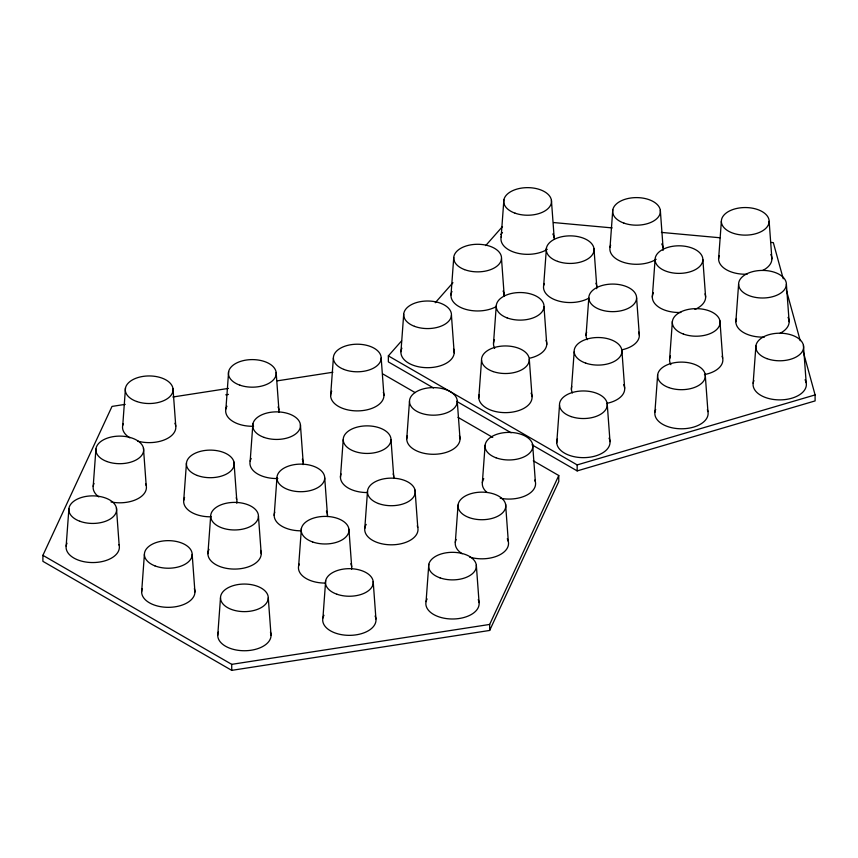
<?xml version="1.0" encoding="UTF-8"?>
<svg xmlns="http://www.w3.org/2000/svg" width="858" height="858" viewBox="0 0 858 858"><rect width="100%" height="100%" fill="white"/><g stroke="black" fill="none" stroke-linecap="round" stroke-linejoin="round"><path stroke-width="1.29" d="M66.141 546.16L68.897 508.751M93.19 486.411L95.935 449.002M122.758 425.236L125.493 387.934M141.645 591.956L144.401 554.44M183.719 500.418L186.465 463.009M207.915 553.689L210.671 516.184M225.901 408.891L228.636 371.589M217.739 635.349L220.495 597.833M250.161 461.154L252.896 423.852M274.185 515.433L276.941 477.917M298.67 565.69L301.405 528.389M330.63 395.517L333.387 358M322.93 617.953L325.665 580.651M340.465 477.166L343.221 439.661M364.779 528.431L367.524 491.023M400.943 351.705L403.7 314.253M406.735 438.91L409.491 401.394M426.072 601.608L428.807 564.296M450.997 294.98L453.753 257.529M455.308 542.438L458.054 505.03M478.785 397.855L481.542 360.274M482.346 482.689L485.102 445.281M501.147 237.14L503.882 199.817M493.511 343.232L496.267 305.78M543.693 285.349L546.428 248.026M556.756 442.867L559.513 405.298M571.417 389.425L574.174 351.844M586.057 335.371L588.813 297.865M610.049 247.104L612.784 209.77M652.327 297.115L655.083 259.599M654.911 412.205L657.657 374.817M669.648 358.73L672.393 321.342M718.607 258.848L721.364 221.343M735.853 321.729L738.609 284.212M753.152 383.301L755.909 345.913M533.29 460.81L558.773 475.525L558.773 481.531L489.661 630.448L231.724 670.355L42.9 561.336L42.9 555.33L112.012 406.413L125.236 404.365M489.661 630.448L489.661 624.442L558.773 475.525M433.526 387.977L388.352 361.894L388.352 355.888L401.619 340.851M435.253 302.745L452.949 282.69M485.692 245.592L502.498 226.544M500.729 234.556L502.498 232.55M388.352 355.888L577.166 464.907L815.1 394.916L803.42 352.327M531.992 444.819L577.166 470.903L815.1 400.911L815.1 394.916M172.855 397.007L228.41 388.406M277.359 380.834L332.915 372.243M225.772 394.819L228.41 394.412M42.9 555.33L231.724 664.349L489.661 624.442M553.539 222.544L612.151 227.906M661.432 232.411L720.044 237.773M770.666 242.396L773.326 242.642L783.236 278.775M456.692 401.351L511.143 432.786M382.689 373.874L415.133 392.599M457.99 417.342L492.739 437.408M786.421 290.39L800.235 340.712M803.442 345.377L806.188 382.7M786.389 284.212A23.895 13.792 0 0 1 750.557 296.16A23.895 13.792 0 0 1 750.557 272.265A23.895 13.792 0 0 1 786.389 284.212L789.145 321.729M769.143 221.343A23.895 13.792 0 0 1 733.3 233.279A23.895 13.792 0 0 1 733.3 209.395A23.895 13.792 0 0 1 769.143 221.343L771.9 258.848M719.937 320.806L722.672 358.129M702.863 259.599A23.895 13.792 0 0 1 667.031 271.546A23.895 13.792 0 0 1 667.031 247.651A23.895 13.792 0 0 1 702.863 259.599L705.619 297.115M705.201 374.27L707.936 411.593M660.328 210.317L663.073 247.705M636.593 297.865A23.895 13.792 0 0 1 600.761 309.802A23.895 13.792 0 0 1 600.761 285.918A23.895 13.792 0 0 1 636.593 297.865L639.349 335.371M621.911 350.761L624.667 388.213M607.25 404.215L610.006 441.656M593.972 248.563L596.718 285.95M551.426 200.354L554.171 237.741M544.004 306.864L546.76 344.444M529.289 359.191L532.046 396.643M532.625 444.38L535.36 481.681M501.501 258.612L504.247 296.192M505.576 504.129L508.311 541.43M476.329 565.197L479.086 602.606M451.437 315.336L454.193 352.906M457.271 401.394A23.895 13.792 0 0 1 421.439 413.341A23.895 13.792 0 0 1 421.439 389.446A23.895 13.792 0 0 1 457.271 401.394L460.027 438.91M415.047 490.122L417.782 527.423M391.001 439.661A23.895 13.792 0 0 1 355.158 451.598A23.895 13.792 0 0 1 355.158 427.713A23.895 13.792 0 0 1 391.001 439.661L393.758 477.166M381.177 358L383.934 395.517M373.187 581.552L375.943 618.961M348.927 529.279L351.683 566.688M324.721 477.917A23.895 13.792 0 0 1 288.889 489.864A23.895 13.792 0 0 1 288.889 465.969A23.895 13.792 0 0 1 324.721 477.917L327.477 515.433M300.418 424.753L303.164 462.162M276.158 372.479L278.914 409.888M268.275 597.833A23.895 13.792 0 0 1 232.443 609.781A23.895 13.792 0 0 1 232.443 585.896A23.895 13.792 0 0 1 268.275 597.833L271.031 635.349M258.451 516.184A23.895 13.792 0 0 1 222.619 528.12A23.895 13.792 0 0 1 222.619 504.236A23.895 13.792 0 0 1 258.451 516.184L261.207 553.689M233.987 462.108L236.722 499.42M192.181 554.44L194.938 591.956M173.016 388.835L175.772 426.244M143.458 448.112L146.192 485.414M116.42 507.85L119.155 545.162M577.166 464.907L577.166 470.903M231.724 664.349L231.724 670.355M326.405 511.1A26.652 15.38 0 0 1 327.413 516.527M300.836 530.812A26.652 15.38 0 0 1 274.796 512.162M393.146 473.895A26.652 15.38 0 0 1 393.683 478.271M367.106 492.556A26.652 15.38 0 0 1 341.066 473.895M459.416 435.639A26.652 15.38 0 0 1 433.376 454.29A26.652 15.38 0 0 1 407.346 435.639M302.316 459.18A26.652 15.38 0 0 1 303.099 464.628M277.842 478.528A26.652 15.38 0 0 1 251.201 458.483M236.197 497.801A26.652 15.38 0 0 1 236.765 503.249M210.939 516.806A26.652 15.38 0 0 1 184.567 497.447M260.596 550.418A26.652 15.38 0 0 1 233.612 569.069A26.652 15.38 0 0 1 208.998 549.356M350.836 563.717A26.652 15.38 0 0 1 351.619 569.165M324.463 583.075A26.652 15.38 0 0 1 299.195 564.071M417.256 525.804A26.652 15.38 0 0 1 390.1 544.798A26.652 15.38 0 0 1 366.184 524.399M278.056 406.917A26.652 15.38 0 0 1 278.85 412.355M253.593 426.265A26.652 15.38 0 0 1 226.941 406.209M145.667 483.794A26.652 15.38 0 0 1 137.698 498.809A26.652 15.38 0 0 1 111.057 501.962M98.831 496.932A26.652 15.38 0 0 1 94.037 483.44M194.326 588.685A26.652 15.38 0 0 1 168.286 607.335A26.652 15.38 0 0 1 142.256 588.685M375.085 615.98A26.652 15.38 0 0 1 348.713 635.349A26.652 15.38 0 0 1 323.97 615.283M507.271 538.76A26.652 15.38 0 0 1 499.099 555.19A26.652 15.38 0 0 1 469.68 557.11M462.172 553.785A26.652 15.38 0 0 1 456.156 539.457M383.322 392.245A26.652 15.38 0 0 1 356.327 410.885A26.652 15.38 0 0 1 331.714 391.173M174.914 423.262A26.652 15.38 0 0 1 166.141 439.114A26.652 15.38 0 0 1 137.537 441.087M129.89 437.87A26.652 15.38 0 0 1 123.284 423.616M119.005 544.615A26.652 15.38 0 0 1 91.463 562.537A26.652 15.38 0 0 1 66.988 543.189M270.431 632.078A26.652 15.38 0 0 1 244.391 650.739A26.652 15.38 0 0 1 218.35 632.078M478.228 599.635A26.652 15.38 0 0 1 451.855 618.993A26.652 15.38 0 0 1 427.112 598.927M534.834 480.062A26.652 15.38 0 0 1 526.866 495.077A26.652 15.38 0 0 1 500.225 498.23M486.872 492.32A26.652 15.38 0 0 1 483.762 478.667M638.738 332.1A26.652 15.38 0 0 1 622.018 349.785M587.14 339.704A26.652 15.38 0 0 1 586.668 332.1M705.019 293.844A26.652 15.38 0 0 1 694.948 309.427M680.877 312.462A26.652 15.38 0 0 1 653.41 292.782M770.816 254.515A26.652 15.38 0 0 1 762.698 270.474M747.146 274.195A26.652 15.38 0 0 1 719.208 255.577M595.924 283.247A26.652 15.38 0 0 1 596.675 288.696M588.449 298.348A26.652 15.38 0 0 1 556.724 300.45A26.652 15.38 0 0 1 544.294 283.462M546.085 340.358A26.652 15.38 0 0 1 529.804 358.172M494.68 348.38A26.652 15.38 0 0 1 494.465 339.714M623.712 384.695A26.652 15.38 0 0 1 607.003 403.314M572.372 392.943A26.652 15.38 0 0 1 571.728 386.411M722.082 356.242A26.652 15.38 0 0 1 704.45 374.571M670.87 364.693A26.652 15.38 0 0 1 670.441 356.027M547.243 249.356A26.652 15.38 0 0 1 515.851 252.756A26.652 15.38 0 0 1 501.351 236.325M552.831 233.987A26.652 15.38 0 0 1 554.247 239.393M453.517 348.82A26.652 15.38 0 0 1 426.994 367.685A26.652 15.38 0 0 1 401.898 348.176M609.051 438.138A26.652 15.38 0 0 1 583.955 457.646A26.652 15.38 0 0 1 557.432 438.781M805.061 379.751A26.652 15.38 0 0 1 780.48 399.882A26.652 15.38 0 0 1 753.946 380.598M531.091 393.125A26.652 15.38 0 0 1 506.939 412.612A26.652 15.38 0 0 1 479.096 394.841M707.346 409.706A26.652 15.38 0 0 1 681.284 428.786A26.652 15.38 0 0 1 655.705 409.491M788.062 317.396A26.652 15.38 0 0 1 779.943 333.354M764.403 337.076A26.652 15.38 0 0 1 736.464 318.457M661.732 243.94A26.652 15.38 0 0 1 663.03 250.439M656.145 259.309A26.652 15.38 0 0 1 623.905 262.462A26.652 15.38 0 0 1 610.649 245.206M495.356 307.067A26.652 15.38 0 0 1 463.545 308.644A26.652 15.38 0 0 1 451.951 291.463M503.078 291.034A26.652 15.38 0 0 1 504.225 296.46M264.146 437.43A23.895 13.792 0 0 0 300.461 425.976A23.895 13.792 0 0 0 265.133 413.545A23.895 13.792 0 0 0 264.146 437.43M197.394 475.514A23.895 13.792 0 0 0 234.17 464.575A23.895 13.792 0 0 0 199.356 451.651A23.895 13.792 0 0 0 197.394 475.514M312.655 541.966A23.895 13.792 0 0 0 348.981 530.512A23.895 13.792 0 0 0 313.642 518.082A23.895 13.792 0 0 0 312.655 541.966M378.453 503.528A23.895 13.792 0 0 0 415.229 492.578A23.895 13.792 0 0 0 380.416 479.665A23.895 13.792 0 0 0 378.453 503.528M239.886 385.167A23.895 13.792 0 0 0 276.201 373.713A23.895 13.792 0 0 0 240.873 361.282A23.895 13.792 0 0 0 239.886 385.167M106.864 461.507A23.895 13.792 0 0 0 143.64 450.568A23.895 13.792 0 0 0 108.827 437.644A23.895 13.792 0 0 0 106.864 461.507M154.901 565.862A23.895 13.792 0 0 0 192.117 555.426A23.895 13.792 0 0 0 157.851 542.031A23.895 13.792 0 0 0 154.901 565.862M336.915 594.229A23.895 13.792 0 0 0 373.23 582.775A23.895 13.792 0 0 0 337.902 570.345A23.895 13.792 0 0 0 336.915 594.229M468.983 517.535A23.895 13.792 0 0 0 505.759 506.585A23.895 13.792 0 0 0 470.945 493.672A23.895 13.792 0 0 0 468.983 517.535M343.886 369.423A23.895 13.792 0 0 0 381.113 358.987A23.895 13.792 0 0 0 346.846 345.592A23.895 13.792 0 0 0 343.886 369.423M136.744 401.512A23.895 13.792 0 0 0 173.059 390.068A23.895 13.792 0 0 0 137.73 377.627A23.895 13.792 0 0 0 136.744 401.512M79.815 521.256A23.895 13.792 0 0 0 116.591 510.317A23.895 13.792 0 0 0 81.789 497.393A23.895 13.792 0 0 0 79.815 521.256M440.057 577.874A23.895 13.792 0 0 0 476.372 566.43A23.895 13.792 0 0 0 441.044 554A23.895 13.792 0 0 0 440.057 577.874M496.021 457.786A23.895 13.792 0 0 0 532.807 446.836A23.895 13.792 0 0 0 497.994 433.923A23.895 13.792 0 0 0 496.021 457.786M557.625 261.39A23.895 13.792 0 0 0 594.036 250.043A23.895 13.792 0 0 0 558.805 237.516A23.895 13.792 0 0 0 557.625 261.39M507.024 317.857A23.895 13.792 0 0 0 543.983 307.11A23.895 13.792 0 0 0 509.395 294.004A23.895 13.792 0 0 0 507.024 317.857M585.8 363.149A23.895 13.792 0 0 0 621.932 351.501A23.895 13.792 0 0 0 586.4 339.264A23.895 13.792 0 0 0 585.8 363.149M683.397 334.062A23.895 13.792 0 0 0 720.077 323.016A23.895 13.792 0 0 0 685.167 310.199A23.895 13.792 0 0 0 683.397 334.062M515.079 213.181A23.895 13.792 0 0 0 551.49 201.834A23.895 13.792 0 0 0 516.259 189.296A23.895 13.792 0 0 0 515.079 213.181M414.457 326.319A23.895 13.792 0 0 0 451.415 315.583A23.895 13.792 0 0 0 416.827 302.477A23.895 13.792 0 0 0 414.457 326.319M571.138 416.591A23.895 13.792 0 0 0 607.271 404.944A23.895 13.792 0 0 0 571.728 392.707A23.895 13.792 0 0 0 571.138 416.591M766.902 358.633A23.895 13.792 0 0 0 803.592 347.587A23.895 13.792 0 0 0 768.671 334.759A23.895 13.792 0 0 0 766.902 358.633M493.178 371.578A23.895 13.792 0 0 0 529.3 359.931A23.895 13.792 0 0 0 493.768 347.694A23.895 13.792 0 0 0 493.178 371.578M668.661 387.537A23.895 13.792 0 0 0 705.34 376.49A23.895 13.792 0 0 0 670.43 363.663A23.895 13.792 0 0 0 668.661 387.537M623.981 223.134A23.895 13.792 0 0 0 660.392 211.787A23.895 13.792 0 0 0 625.16 199.26A23.895 13.792 0 0 0 623.981 223.134M464.521 269.605A23.895 13.792 0 0 0 501.48 258.859A23.895 13.792 0 0 0 466.881 245.753A23.895 13.792 0 0 0 464.521 269.605"/></g></svg>
